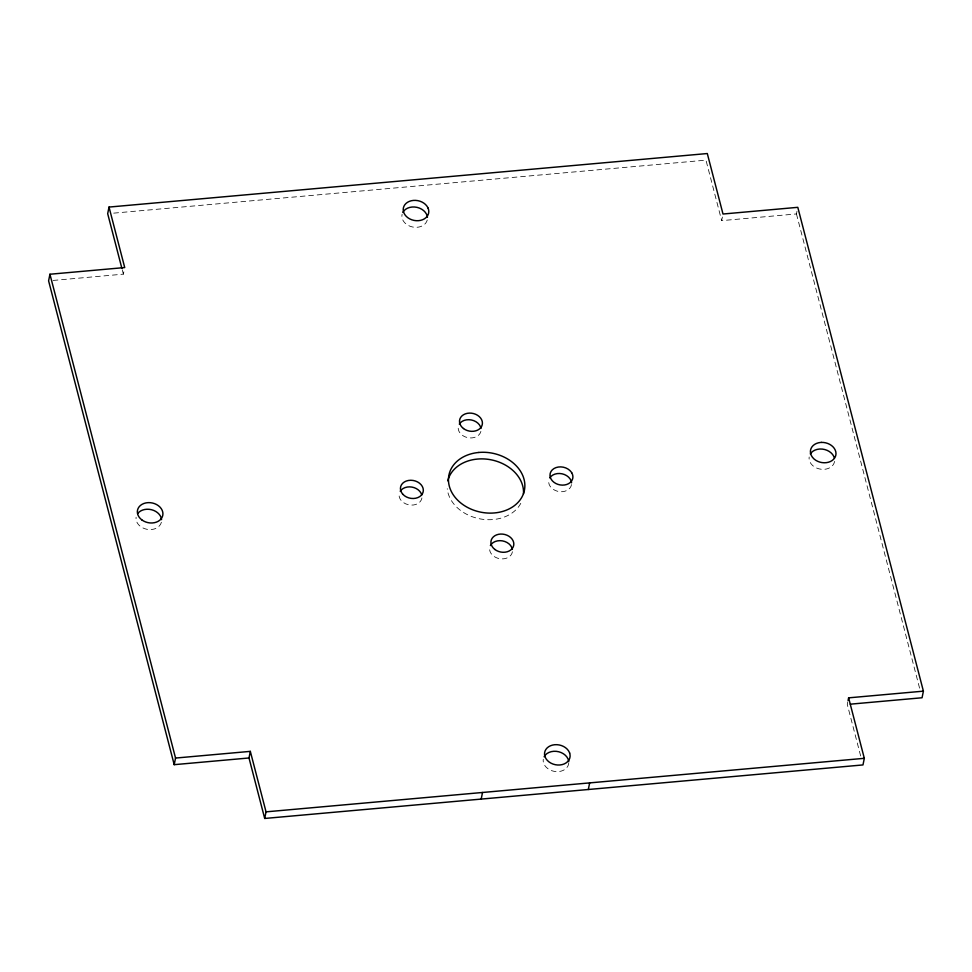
<?xml version="1.0" encoding="UTF-8"?>
<svg xmlns="http://www.w3.org/2000/svg" width="972" height="972" viewBox="0 0 972 972"><rect width="100%" height="100%" fill="white"/><g stroke="black" fill="none" stroke-linecap="round" stroke-linejoin="round"><path stroke-width="0.73" stroke-dasharray="4.86 3.65" d="M53.083 280.446L123.383 274.153L124.185 270.192M796.991 211.289L796.457 213.937L721.674 220.632L722.475 216.659M847.815 701.808L847.28 704.445L860.742 756.289M113.724 213.135L705.964 160.149L721.674 220.632M796.457 213.937L920.168 690.424M122.265 269.839L123.383 274.153M421.933 497.956A11.555 9.015 11.4 0 1 413.635 504.978A11.555 9.015 11.4 0 1 401.533 500.908L401.084 500.398A11.555 9.015 11.4 0 1 399.285 493.448M512.414 551.744A11.555 9.015 11.4 0 1 499.657 558.693A11.555 9.015 11.4 0 1 489.657 547.819M480.897 431.374A11.555 9.015 11.4 0 1 467.52 437.594A11.555 9.015 11.4 0 1 458.371 426.283M520.785 503.326A38.503 30.047 11.4 0 1 493.181 519.546L490.726 519.692A38.503 30.047 11.4 0 1 447.242 488.673M571.5 484.578A11.555 9.015 11.4 0 1 559.86 491.674A11.555 9.015 11.4 0 1 548.694 482.428L548.658 481.833A11.555 9.015 11.4 0 1 548.852 480.071M834.571 461.384A12.903 10.072 11.4 0 1 826.115 469.087A12.903 10.072 11.4 0 1 812.92 465.758L812.337 465.224A12.903 10.072 11.4 0 1 809.166 456.998M568.766 762.996A12.903 10.072 11.4 0 1 556.543 771.634A12.903 10.072 11.4 0 1 543.324 761.914L543.227 761.246A12.903 10.072 11.4 0 1 543.287 759.266M161.376 522.256A12.903 10.072 11.4 0 1 146.845 529.29A12.903 10.072 11.4 0 1 136.092 517.226M427.255 220A12.903 10.072 11.4 0 1 412.31 226.938A12.903 10.072 11.4 0 1 402.092 214.314"/><path stroke-width="1.46" d="M850.269 704.178L922.063 697.762L923.4 691.153L797.793 207.328L722.998 214.022L707.3 153.54L109.022 207.072L124.72 267.555L49.937 274.238L48.6 280.847L174.207 764.672L249.002 757.978L250.326 751.368L175.543 758.063L174.207 764.672M109.022 207.072L107.685 213.682L121.889 268.394M923.4 691.153L848.617 697.847L864.315 758.318L862.978 764.928L264.7 818.46L266.036 811.851L250.326 751.368M481.189 799.093L482.525 792.484M588.315 789.507L589.652 782.897M848.082 700.484L848.617 697.847M266.036 811.851L864.315 758.318M249.002 757.978L264.7 818.46M49.937 274.238L175.543 758.063M400.209 491.273A11.555 9.015 11.4 0 1 411.921 487.081A11.555 9.015 11.4 0 1 421.763 494.991M490.398 545.571A11.555 9.015 11.4 0 1 502.415 540.869A11.555 9.015 11.4 0 1 512.378 549.374M459.294 424.096A11.555 9.015 11.4 0 1 471.384 419.977A11.555 9.015 11.4 0 1 480.982 428.421M447.788 480.824A38.503 30.047 11.4 0 1 475.053 459.343L477.483 459.063A38.503 30.047 11.4 0 1 522.134 483.983L522.729 485.964A38.503 30.047 11.4 0 1 523.483 493.898M549.788 477.884A11.555 9.015 11.4 0 1 559.629 473.498A11.555 9.015 11.4 0 1 569.981 478.746L570.345 479.293A11.555 9.015 11.4 0 1 571.548 482.805M810.332 453.912A12.903 10.072 11.4 0 1 819.238 449.064L820.064 449.015A12.903 10.072 11.4 0 1 834.401 458.067M544.113 756.763A12.903 10.072 11.4 0 1 556.276 751.332A12.903 10.072 11.4 0 1 568.061 759.023L568.316 759.679A12.903 10.072 11.4 0 1 568.754 761.671M137.647 513.581A12.903 10.072 11.4 0 1 151.571 509.729A12.903 10.072 11.4 0 1 161.559 519.631M402.797 212.455A12.903 10.072 11.4 0 1 414.546 207A12.903 10.072 11.4 0 1 426.453 214.083L426.757 214.715A12.903 10.072 11.4 0 1 427.437 217.364M478.819 452.454L476.389 452.745A38.503 30.047 11.4 0 0 449.271 486.036A38.503 30.047 11.4 0 0 492.051 513.095L494.517 512.937A38.503 30.047 11.4 0 0 524.054 479.354L523.471 477.386A38.503 30.047 11.4 0 0 478.819 452.454M821.401 442.406L820.575 442.454A12.903 10.072 11.4 0 0 813.673 458.626L814.244 459.149A12.903 10.072 11.4 0 0 835.361 456.682A12.903 10.072 11.4 0 0 821.401 442.406M402.858 494.298L402.42 493.788A11.555 9.015 11.4 0 1 410.755 480.265A11.555 9.015 11.4 0 1 422.419 493.764A11.555 9.015 11.4 0 1 402.858 494.298M571.682 472.684L571.317 472.137A11.555 9.015 11.4 0 0 558.365 467.022A11.555 9.015 11.4 0 0 549.994 475.223L550.018 475.818A11.555 9.015 11.4 0 0 564.538 484.992A11.555 9.015 11.4 0 0 571.682 472.684M428.081 208.117L427.777 207.473A12.903 10.072 11.4 0 0 405.944 203.5A12.903 10.072 11.4 0 0 413.926 220.389A12.903 10.072 11.4 0 0 428.081 208.117M569.653 753.069L569.398 752.413A12.903 10.072 11.4 0 0 554.696 744.722A12.903 10.072 11.4 0 0 544.563 754.637L544.648 755.305A12.903 10.072 11.4 0 0 559.957 764.976A12.903 10.072 11.4 0 0 569.653 753.069M141.791 519.862A12.903 10.072 11.4 0 0 162.713 515.646A12.903 10.072 11.4 0 0 145.885 502.913A12.903 10.072 11.4 0 0 141.791 519.862M494.906 549.496A11.555 9.015 11.4 0 0 513.629 545.717A11.555 9.015 11.4 0 0 498.563 534.308A11.555 9.015 11.4 0 0 494.906 549.496M463.498 428.543A11.555 9.015 11.4 0 0 482.233 424.764A11.555 9.015 11.4 0 0 467.168 413.355A11.555 9.015 11.4 0 0 463.498 428.543"/></g></svg>
